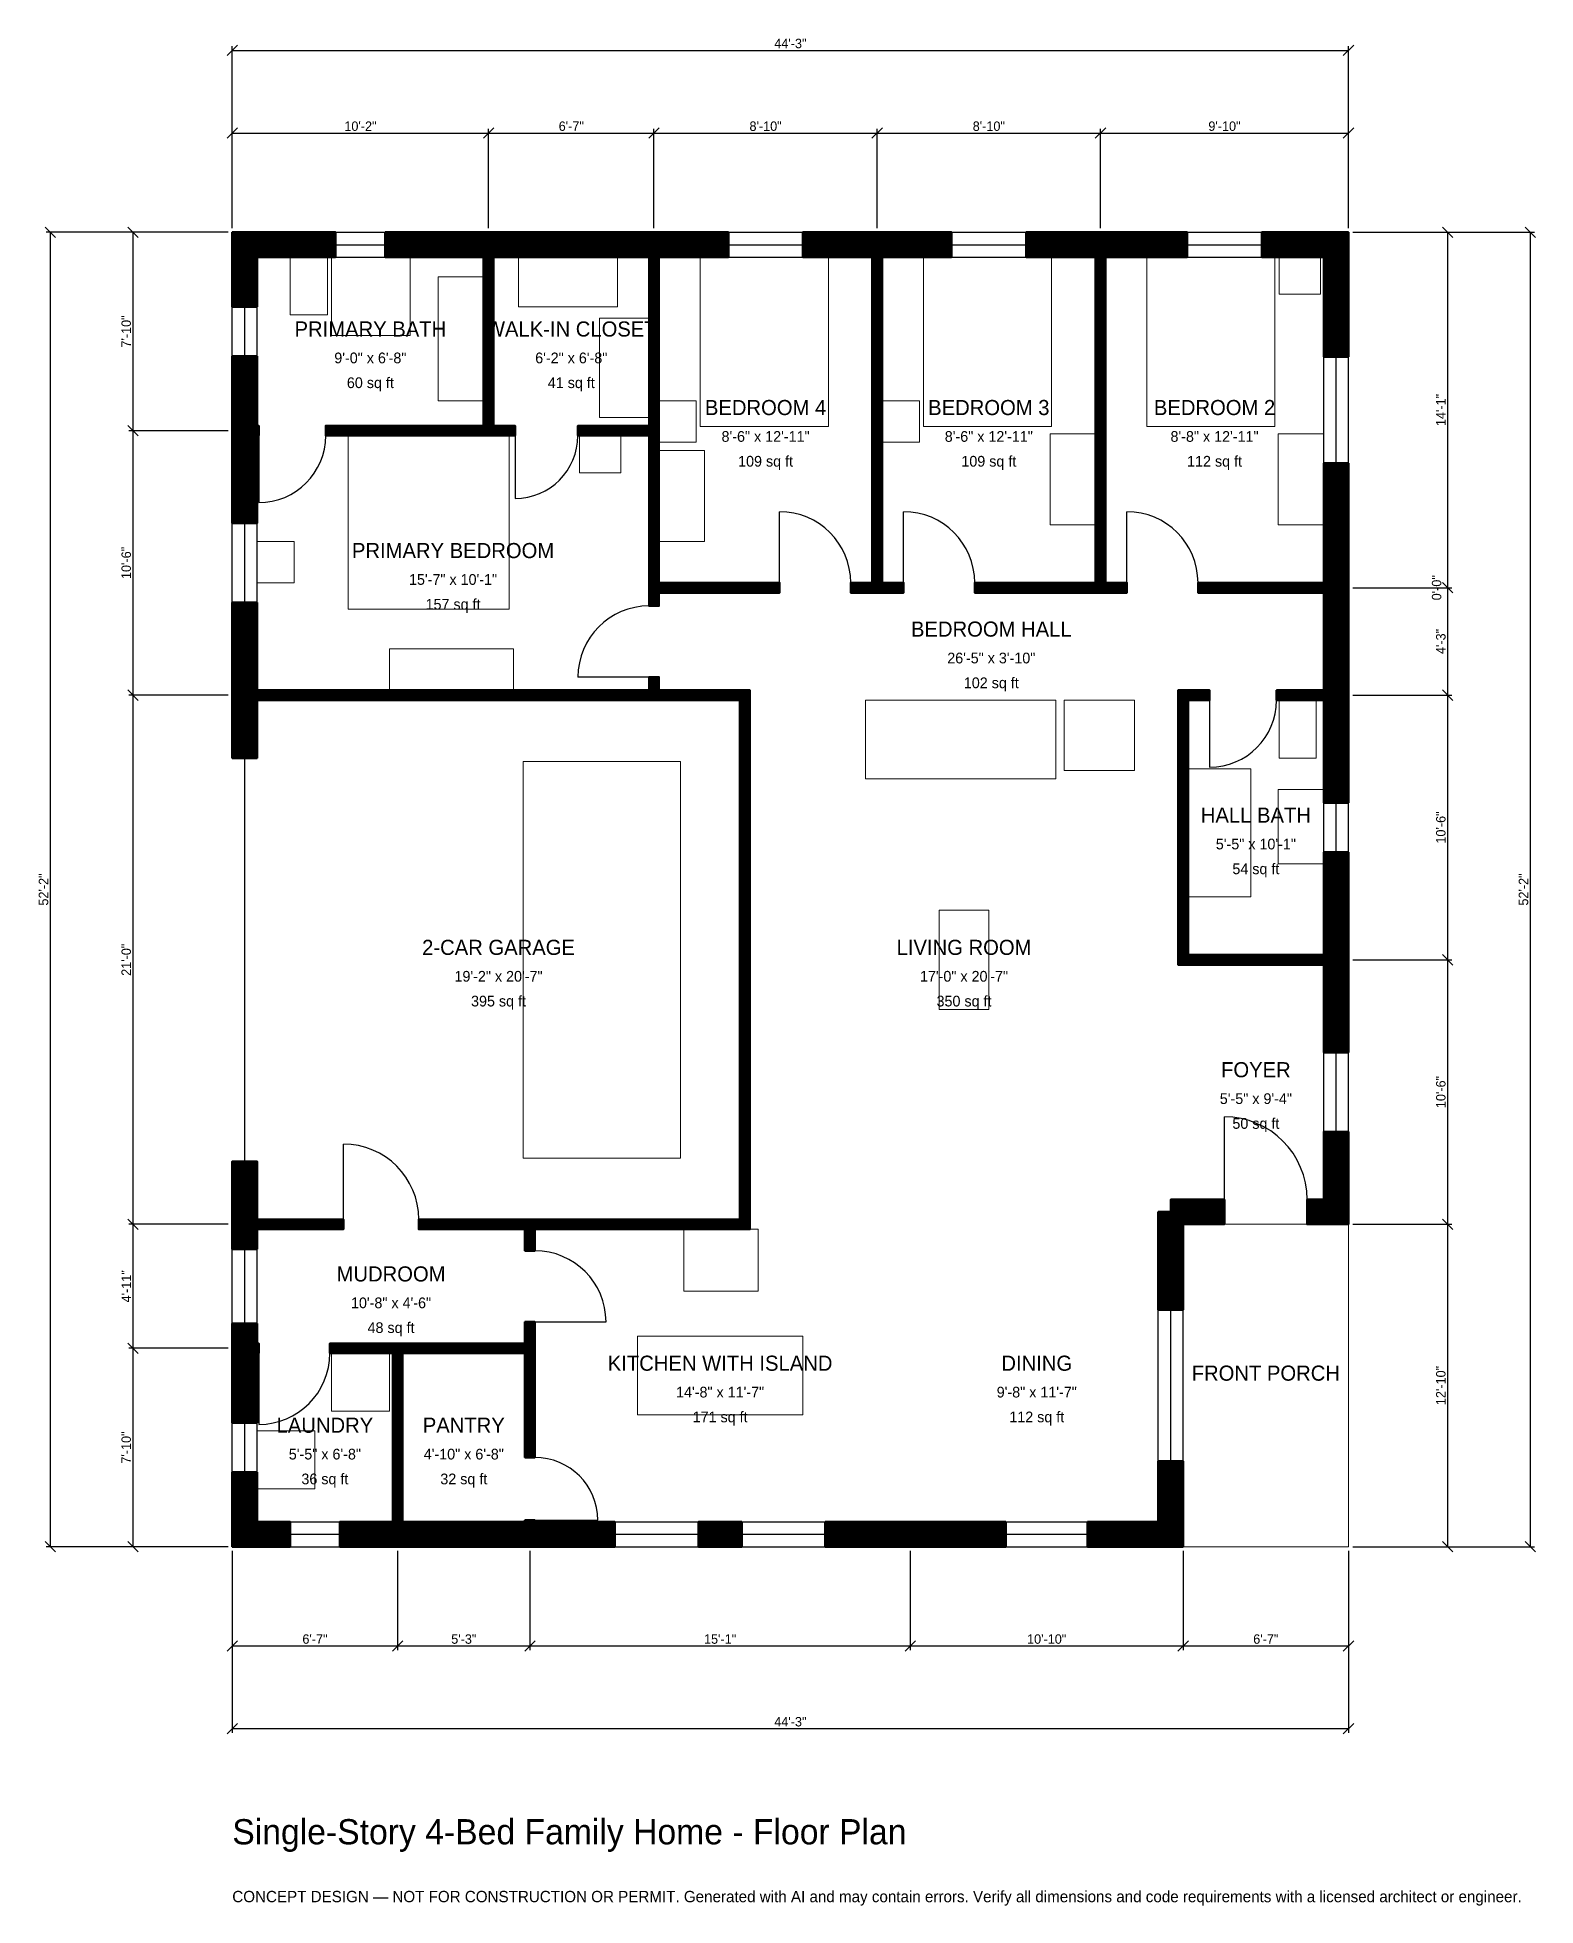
# Model space of a CAD drawing. Header units: inches. Extents: x -93 to 621, y -171 to 719.
import ezdxf
from ezdxf.enums import TextEntityAlignment as Align

# ---------------------------------------------------------------- set-up
doc = ezdxf.new("R2010")
doc.units = ezdxf.units.IN
doc.header["$MEASUREMENT"] = 0
doc.linetypes.add('DASHED', pattern=[0.6, 0.5, -0.1])
for name, color, linetype, lineweight in [('A-ANNO-DIMS', 1, 'Continuous', 13), ('A-ANNO-TEXT', 7, 'Continuous', 18), ('A-AREA-IDEN', 7, 'Continuous', 18), ('A-DOOR', 2, 'Continuous', 25), ('A-FLOR-FIXT', 9, 'Continuous', 13), ('A-FURN', 9, 'Continuous', 13), ('A-GLAZ', 4, 'Continuous', 25), ('A-SITE-PAVE', 8, 'Continuous', 13), ('A-WALL', 7, 'Continuous', 50), ('A-WALL-PATT', 8, 'Continuous', 13)]:
    doc.layers.add(name, color=color, linetype=linetype, lineweight=lineweight)
doc.dimstyles.new('PLAN', dxfattribs={"dimtxt": 4.5, "dimasz": 3, "dimexe": 2, "dimexo": 2, "dimgap": 1, "dimtad": 1, "dimdec": 0, "dimlunit": 4, "dimtsz": 2.5, "dimcen": 2.5, "dimclrd": 1, "dimclre": 1, "dimazin": 3, "dimtfac": 1, "dimtmove": 0, "dimatfit": 3})

msp = doc.modelspace()

# ---------------------------------------------------------------- hatches: boundary and pattern name
at = {"layer": 'A-WALL-PATT'}
h = msp.add_hatch(dxfattribs=at)
h.set_pattern_fill('ANSI31', color=8, scale=0.8)
h.paths.add_polyline_path([(135.8268, 0), (84.6457, 0), (81.1024, 0), (81.1024, 0), (76.378, 0), (76.378, 0), (72.8346, 0), (51.1811, 0), (51.1811, 11.811), (72.8346, 11.811), (76.378, 11.811), (76.378, 92.126), (46.4567, 92.126), (46.4567, 96.8504), (76.378, 96.8504), (81.1024, 96.8504), (139.3701, 96.8504), (139.3701, 107.0866), (144.0945, 107.0866), (144.0945, 96.8504), (144.0945, 92.126), (144.0945, 42.5197), (139.3701, 42.5197), (139.3701, 92.126), (81.1024, 92.126), (81.1024, 11.811), (84.6457, 11.811), (135.8268, 11.811), (139.3701, 11.811), (139.3701, 12.5984), (144.0945, 12.5984), (144.0945, 11.811), (147.6378, 11.811), (182.2178, 11.811), (182.2178, 0), (147.6378, 0), (144.0945, 0), (144.0945, 0), (139.3701, 0), (139.3701, 0), (135.8268, 0)])
h.paths.add_polyline_path([(11.811, 0), (11.811, 0), (0, 0), (0, 0), (0, 0), (0, 11.811), (0, 11.811), (0, 35.4331), (11.811, 35.4331), (11.811, 11.811), (27.5591, 11.811), (27.5591, 0), (11.811, 0)])
h.paths.add_polyline_path([(0, 88.5827), (0, 92.126), (0, 92.126), (0, 96.8504), (0, 96.8504), (0, 100.3937), (0, 106.2992), (11.811, 106.2992), (11.811, 100.3937), (11.811, 96.8504), (12.5984, 96.8504), (12.5984, 92.126), (11.811, 92.126), (11.811, 88.5827), (11.811, 59.0551), (0, 59.0551), (0, 88.5827)])
h.paths.add_polyline_path([(0, 147.6378), (0, 151.1811), (0, 151.1811), (0, 155.9055), (0, 155.9055), (0, 159.4488), (0, 183.4646), (11.811, 183.4646), (11.811, 159.4488), (11.811, 155.9055), (52.9528, 155.9055), (52.9528, 151.1811), (11.811, 151.1811), (11.811, 147.6378), (11.811, 141.7323), (0, 141.7323), (0, 147.6378)])
h.paths.add_polyline_path([(0, 399.6063), (0, 403.1496), (0, 403.1496), (0, 407.874), (0, 407.874), (0, 411.4173), (0, 449.6063), (11.811, 449.6063), (11.811, 411.4173), (11.811, 407.874), (198.4252, 407.874), (198.4252, 414.1732), (203.1496, 414.1732), (203.1496, 407.874), (241.7323, 407.874), (246.4567, 407.874), (246.4567, 403.1496), (246.4567, 155.9055), (246.4567, 151.1811), (241.7323, 151.1811), (144.0945, 151.1811), (144.0945, 140.9449), (139.3701, 140.9449), (139.3701, 151.1811), (88.7795, 151.1811), (88.7795, 155.9055), (139.3701, 155.9055), (144.0945, 155.9055), (241.7323, 155.9055), (241.7323, 403.1496), (203.1496, 403.1496), (198.4252, 403.1496), (11.811, 403.1496), (11.811, 399.6063), (11.811, 375.5906), (0, 375.5906), (0, 399.6063)])
h.paths.add_polyline_path([(0, 525.5906), (0, 529.1339), (0, 529.1339), (0, 533.8583), (0, 533.8583), (0, 537.4016), (0, 566.9291), (11.811, 566.9291), (11.811, 537.4016), (11.811, 533.8583), (12.5984, 533.8583), (12.5984, 529.1339), (11.811, 529.1339), (11.811, 525.5906), (11.811, 487.4016), (0, 487.4016), (0, 525.5906)])
h.paths.add_polyline_path([(0, 614.1732), (0, 614.1732), (0, 625.9843), (0, 625.9843), (0, 625.9843), (0, 625.9843), (11.811, 625.9843), (11.811, 625.9843), (49.2126, 625.9843), (49.2126, 614.1732), (11.811, 614.1732), (11.811, 590.5512), (0, 590.5512), (0, 614.1732)])
h.paths.add_polyline_path([(116.1417, 625.9843), (119.685, 625.9843), (119.685, 625.9843), (124.4094, 625.9843), (124.4094, 625.9843), (127.9528, 625.9843), (198.4252, 625.9843), (198.4252, 625.9843), (203.1496, 625.9843), (203.1496, 625.9843), (206.6929, 625.9843), (206.6929, 625.9843), (236.2205, 625.9843), (236.2205, 614.1732), (203.1496, 614.1732), (203.1496, 533.8583), (203.1496, 529.1339), (203.1496, 459.0551), (260.6299, 459.0551), (260.6299, 454.3307), (203.1496, 454.3307), (203.1496, 454.3307), (203.1496, 448.0315), (198.4252, 448.0315), (198.4252, 454.3307), (198.4252, 454.3307), (198.4252, 459.0551), (198.4252, 529.1339), (164.5669, 529.1339), (164.5669, 533.8583), (198.4252, 533.8583), (198.4252, 614.1732), (194.8819, 614.1732), (194.8819, 614.1732), (127.9528, 614.1732), (124.4094, 614.1732), (124.4094, 533.8583), (134.6457, 533.8583), (134.6457, 529.1339), (124.4094, 529.1339), (119.685, 529.1339), (44.4882, 529.1339), (44.4882, 533.8583), (119.685, 533.8583), (119.685, 614.1732), (116.1417, 614.1732), (72.8346, 614.1732), (72.8346, 625.9843), (116.1417, 625.9843)])
h.paths.add_polyline_path([(301.1811, 625.9843), (304.7244, 625.9843), (304.7244, 625.9843), (309.4488, 625.9843), (309.4488, 625.9843), (312.9921, 625.9843), (342.5197, 625.9843), (342.5197, 614.1732), (312.9921, 614.1732), (309.4488, 614.1732), (309.4488, 459.0551), (319.685, 459.0551), (319.685, 454.3307), (309.4488, 454.3307), (309.4488, 454.3307), (304.7244, 454.3307), (304.7244, 454.3307), (294.4882, 454.3307), (294.4882, 459.0551), (304.7244, 459.0551), (304.7244, 614.1732), (301.1811, 614.1732), (271.6535, 614.1732), (271.6535, 625.9843), (301.1811, 625.9843)])
h.paths.add_polyline_path([(407.4803, 625.9843), (411.0236, 625.9843), (411.0236, 625.9843), (415.748, 625.9843), (415.748, 625.9843), (419.2913, 625.9843), (454.7244, 625.9843), (454.7244, 614.1732), (419.2913, 614.1732), (415.748, 614.1732), (415.748, 459.0551), (425.9843, 459.0551), (425.9843, 454.3307), (415.748, 454.3307), (415.748, 454.3307), (411.0236, 454.3307), (411.0236, 454.3307), (353.5433, 454.3307), (353.5433, 459.0551), (411.0236, 459.0551), (411.0236, 614.1732), (407.4803, 614.1732), (377.9528, 614.1732), (377.9528, 625.9843), (407.4803, 625.9843)])
h.paths.add_polyline_path([(519.685, 625.9843), (519.685, 625.9843), (531.4961, 625.9843), (531.4961, 625.9843), (531.4961, 625.9843), (531.4961, 614.1732), (531.4961, 614.1732), (531.4961, 566.7323), (519.685, 566.7323), (519.685, 614.1732), (490.1575, 614.1732), (490.1575, 625.9843), (519.685, 625.9843)])
h.paths.add_polyline_path([(531.4961, 462.5984), (531.4961, 459.0551), (531.4961, 459.0551), (531.4961, 454.3307), (531.4961, 454.3307), (531.4961, 450.7874), (531.4961, 411.4173), (531.4961, 407.874), (531.4961, 407.874), (531.4961, 403.1496), (531.4961, 403.1496), (531.4961, 399.6063), (531.4961, 354.3307), (519.685, 354.3307), (519.685, 399.6063), (519.685, 403.1496), (497.2441, 403.1496), (497.2441, 407.874), (519.685, 407.874), (519.685, 411.4173), (519.685, 450.7874), (519.685, 454.3307), (459.8425, 454.3307), (459.8425, 459.0551), (519.685, 459.0551), (519.685, 462.5984), (519.685, 515.9449), (531.4961, 515.9449), (531.4961, 462.5984)])
h.paths.add_polyline_path([(531.4961, 285.4331), (531.4961, 281.8898), (531.4961, 281.8898), (531.4961, 277.1654), (531.4961, 277.1654), (531.4961, 273.622), (531.4961, 235.4331), (519.685, 235.4331), (519.685, 273.622), (519.685, 277.1654), (455.1181, 277.1654), (450.3937, 277.1654), (450.3937, 281.8898), (450.3937, 403.1496), (450.3937, 407.874), (455.1181, 407.874), (465.3543, 407.874), (465.3543, 403.1496), (455.1181, 403.1496), (455.1181, 281.8898), (519.685, 281.8898), (519.685, 285.4331), (519.685, 330.7087), (531.4961, 330.7087), (531.4961, 285.4331)])
h.paths.add_polyline_path([(531.4961, 165.3543), (531.4961, 165.3543), (531.4961, 153.5433), (531.4961, 153.5433), (531.4961, 153.5433), (519.685, 153.5433), (519.685, 153.5433), (511.811, 153.5433), (511.811, 165.3543), (519.685, 165.3543), (519.685, 197.6378), (531.4961, 197.6378), (531.4961, 165.3543)])
h.paths.add_polyline_path([(452.7559, 153.5433), (452.7559, 112.7953), (440.9449, 112.7953), (440.9449, 159.4488), (446.8504, 159.4488), (446.8504, 165.3543), (472.4409, 165.3543), (472.4409, 153.5433), (452.7559, 153.5433)])
h.paths.add_polyline_path([(452.7559, 11.811), (452.7559, 11.811), (452.7559, 0), (452.7559, 0), (452.7559, 0), (440.9449, 0), (440.9449, 0), (407.2835, 0), (407.2835, 11.811), (440.9449, 11.811), (440.9449, 40.748), (452.7559, 40.748), (452.7559, 11.811)])
h.paths.add_polyline_path([(328.7402, 0), (316.9291, 0), (282.3491, 0), (282.3491, 11.811), (316.9291, 11.811), (328.7402, 11.811), (368.3071, 11.811), (368.3071, 0), (328.7402, 0)])
h.paths.add_polyline_path([(221.9816, 0), (221.9816, 11.811), (242.5853, 11.811), (242.5853, 0), (221.9816, 0)])

# ---------------------------------------------------------------- linework, layer by layer
at = {"layer": 'A-DOOR'}
for p, q in [((12.5984, 529.1339), (12.5984, 497.2441)), ((134.6457, 529.1339), (134.6457, 499.2126)), ((260.6299, 459.0551), (260.6299, 492.9134)), ((319.685, 459.0551), (319.685, 492.9134)), ((425.9843, 459.0551), (425.9843, 492.9134)), ((198.4252, 414.1732), (164.5669, 414.1732)), ((465.3543, 403.1496), (465.3543, 371.2598)), ((472.4409, 165.3543), (472.4409, 204.7244)), ((52.9528, 155.9055), (52.9528, 191.7323)), ((144.0945, 107.0866), (177.9528, 107.0866)), ((12.5984, 92.126), (12.5984, 58.2677)), ((144.0945, 12.5984), (174.0157, 12.5984))]:
    msp.add_line(p, q, dxfattribs=at)
at = {"layer": 'A-DOOR', "linetype": 'DASHED'}
msp.add_line((5.9055, 183.4646), (5.9055, 375.5906), dxfattribs=at)
at = {"layer": 'A-DOOR'}
for centre, radius, start, end in [((12.5984, 529.1339), 31.8898, 270, 360), ((134.6457, 529.1339), 29.9213, 270, 360), ((260.6299, 459.0551), 33.8583, 0, 90), ((319.685, 459.0551), 33.8583, 0, 90), ((425.9843, 459.0551), 33.8583, 0, 90), ((198.4252, 414.1732), 33.8583, 90, 180), ((465.3543, 403.1496), 31.8898, 270, 360), ((472.4409, 165.3543), 39.3701, 0, 90), ((52.9528, 155.9055), 35.8268, 0, 90), ((144.0945, 107.0866), 33.8583, 0, 90), ((12.5984, 92.126), 33.8583, 270, 360), ((144.0945, 12.5984), 29.9213, 0, 90)]:
    msp.add_arc(centre, radius, start, end, dxfattribs=at)
at = {"layer": 'A-FLOR-FIXT'}
for points in [[(27.5591, 586.6142), (45.2756, 586.6142), (45.2756, 614.1732), (27.5591, 614.1732)], [(47.2441, 576.7717), (84.6457, 576.7717), (84.6457, 614.1732), (47.2441, 614.1732)], [(98.0315, 545.6693), (119.685, 545.6693), (119.685, 604.7244), (98.0315, 604.7244)], [(498.4252, 375.5906), (516.1417, 375.5906), (516.1417, 403.1496), (498.4252, 403.1496)], [(455.1181, 309.4488), (485.0394, 309.4488), (485.0394, 370.4724), (455.1181, 370.4724)], [(498.0315, 325.1969), (519.685, 325.1969), (519.685, 360.6299), (498.0315, 360.6299)], [(192.9134, 62.7953), (271.6535, 62.7953), (271.6535, 100.1969), (192.9134, 100.1969)]]:
    msp.add_lwpolyline(points, close=True, dxfattribs=at)
at = {"layer": 'A-FURN'}
for points in [[(136.2205, 590.5512), (183.4646, 590.5512), (183.4646, 614.1732), (136.2205, 614.1732)], [(222.8346, 533.4646), (283.8583, 533.4646), (283.8583, 614.1732), (222.8346, 614.1732)], [(329.1339, 533.4646), (390.1575, 533.4646), (390.1575, 614.1732), (329.1339, 614.1732)], [(435.4331, 533.4646), (496.4567, 533.4646), (496.4567, 614.1732), (435.4331, 614.1732)], [(498.4252, 596.4567), (518.1102, 596.4567), (518.1102, 614.1732), (498.4252, 614.1732)], [(174.8031, 537.7953), (198.4252, 537.7953), (198.4252, 585.0394), (174.8031, 585.0394)], [(203.1496, 525.9843), (220.8661, 525.9843), (220.8661, 545.6693), (203.1496, 545.6693)], [(309.4488, 525.9843), (327.1654, 525.9843), (327.1654, 545.6693), (309.4488, 545.6693)], [(55.1181, 446.4567), (131.8898, 446.4567), (131.8898, 529.1339), (55.1181, 529.1339)], [(165.3543, 511.4173), (185.0394, 511.4173), (185.0394, 529.1339), (165.3543, 529.1339)], [(389.3701, 486.6142), (411.0236, 486.6142), (411.0236, 529.9213), (389.3701, 529.9213)], [(498.0315, 486.6142), (519.685, 486.6142), (519.685, 529.9213), (498.0315, 529.9213)], [(203.1496, 478.7402), (224.8031, 478.7402), (224.8031, 522.0472), (203.1496, 522.0472)], [(11.811, 459.0551), (29.5276, 459.0551), (29.5276, 478.7402), (11.811, 478.7402)], [(74.8031, 407.874), (133.8583, 407.874), (133.8583, 427.5591), (74.8031, 427.5591)], [(301.5748, 365.748), (392.126, 365.748), (392.126, 403.1496), (301.5748, 403.1496)], [(396.063, 369.685), (429.5276, 369.685), (429.5276, 403.1496), (396.063, 403.1496)], [(138.5827, 185.0394), (213.3858, 185.0394), (213.3858, 374.0157), (138.5827, 374.0157)], [(336.6142, 255.9055), (360.2362, 255.9055), (360.2362, 303.1496), (336.6142, 303.1496)], [(214.9606, 121.6535), (250.3937, 121.6535), (250.3937, 151.1811), (214.9606, 151.1811)], [(47.2441, 64.5669), (74.8031, 64.5669), (74.8031, 92.126), (47.2441, 92.126)], [(11.811, 27.5591), (39.3701, 27.5591), (39.3701, 55.1181), (11.811, 55.1181)]]:
    msp.add_lwpolyline(points, close=True, dxfattribs=at)
at = {"layer": 'A-GLAZ'}
for p, q in [((49.2126, 625.9843), (72.8346, 625.9843)), ((236.2205, 625.9843), (271.6535, 625.9843)), ((342.5197, 625.9843), (377.9528, 625.9843)), ((454.7244, 625.9843), (490.1575, 625.9843)), ((49.2126, 620.0787), (72.8346, 620.0787)), ((49.2126, 614.1732), (72.8346, 614.1732)), ((236.2205, 620.0787), (271.6535, 620.0787)), ((236.2205, 614.1732), (271.6535, 614.1732)), ((342.5197, 620.0787), (377.9528, 620.0787)), ((342.5197, 614.1732), (377.9528, 614.1732)), ((454.7244, 620.0787), (490.1575, 620.0787)), ((454.7244, 614.1732), (490.1575, 614.1732)), ((0, 566.9291), (0, 590.5512)), ((5.9055, 566.9291), (5.9055, 590.5512)), ((11.811, 566.9291), (11.811, 590.5512)), ((519.685, 515.9449), (519.685, 566.7323)), ((525.5906, 515.9449), (525.5906, 566.7323)), ((531.4961, 515.9449), (531.4961, 566.7323)), ((0, 449.6063), (0, 487.4016)), ((5.9055, 449.6063), (5.9055, 487.4016)), ((11.811, 449.6063), (11.811, 487.4016)), ((519.685, 330.7087), (519.685, 354.3307)), ((525.5906, 330.7087), (525.5906, 354.3307)), ((531.4961, 330.7087), (531.4961, 354.3307)), ((519.685, 197.6378), (519.685, 235.4331)), ((525.5906, 197.6378), (525.5906, 235.4331)), ((531.4961, 197.6378), (531.4961, 235.4331)), ((0, 106.2992), (0, 141.7323)), ((5.9055, 106.2992), (5.9055, 141.7323)), ((11.811, 106.2992), (11.811, 141.7323)), ((440.9449, 40.748), (440.9449, 112.7953)), ((446.8504, 40.748), (446.8504, 112.7953)), ((452.7559, 40.748), (452.7559, 112.7953)), ((0, 35.4331), (0, 59.0551)), ((5.9055, 35.4331), (5.9055, 59.0551)), ((11.811, 35.4331), (11.811, 59.0551)), ((27.5591, 11.811), (51.1811, 11.811)), ((182.2178, 11.811), (221.9816, 11.811)), ((242.5853, 11.811), (282.3491, 11.811)), ((368.3071, 11.811), (407.2835, 11.811)), ((27.5591, 5.9055), (51.1811, 5.9055)), ((27.5591, 0), (51.1811, 0)), ((182.2178, 5.9055), (221.9816, 5.9055)), ((182.2178, 0), (221.9816, 0)), ((242.5853, 5.9055), (282.3491, 5.9055)), ((242.5853, 0), (282.3491, 0)), ((368.3071, 5.9055), (407.2835, 5.9055)), ((368.3071, 0), (407.2835, 0))]:
    msp.add_line(p, q, dxfattribs=at)
at = {"layer": 'A-SITE-PAVE', "linetype": 'DASHED'}
msp.add_lwpolyline([(452.7559, 0), (531.4961, 0), (531.4961, 153.5433), (452.7559, 153.5433)], close=True, dxfattribs=at)
at = {"layer": 'A-WALL'}
for points in [[(0, 614.1732), (0, 614.1732), (0, 625.9843), (0, 625.9843), (0, 625.9843), (0, 625.9843), (11.811, 625.9843), (11.811, 625.9843), (49.2126, 625.9843), (49.2126, 614.1732), (11.811, 614.1732), (11.811, 590.5512), (0, 590.5512), (0, 614.1732)], [(116.1417, 625.9843), (119.685, 625.9843), (119.685, 625.9843), (124.4094, 625.9843), (124.4094, 625.9843), (127.9528, 625.9843), (198.4252, 625.9843), (198.4252, 625.9843), (203.1496, 625.9843), (203.1496, 625.9843), (206.6929, 625.9843), (206.6929, 625.9843), (236.2205, 625.9843), (236.2205, 614.1732), (203.1496, 614.1732), (203.1496, 533.8583), (203.1496, 529.1339), (203.1496, 459.0551), (260.6299, 459.0551), (260.6299, 454.3307), (203.1496, 454.3307), (203.1496, 454.3307), (203.1496, 448.0315), (198.4252, 448.0315), (198.4252, 454.3307), (198.4252, 454.3307), (198.4252, 459.0551), (198.4252, 529.1339), (164.5669, 529.1339), (164.5669, 533.8583), (198.4252, 533.8583), (198.4252, 614.1732), (194.8819, 614.1732), (194.8819, 614.1732), (127.9528, 614.1732), (124.4094, 614.1732), (124.4094, 533.8583), (134.6457, 533.8583), (134.6457, 529.1339), (124.4094, 529.1339), (119.685, 529.1339), (44.4882, 529.1339), (44.4882, 533.8583), (119.685, 533.8583), (119.685, 614.1732), (116.1417, 614.1732), (72.8346, 614.1732), (72.8346, 625.9843), (116.1417, 625.9843)], [(301.1811, 625.9843), (304.7244, 625.9843), (304.7244, 625.9843), (309.4488, 625.9843), (309.4488, 625.9843), (312.9921, 625.9843), (342.5197, 625.9843), (342.5197, 614.1732), (312.9921, 614.1732), (309.4488, 614.1732), (309.4488, 459.0551), (319.685, 459.0551), (319.685, 454.3307), (309.4488, 454.3307), (309.4488, 454.3307), (304.7244, 454.3307), (304.7244, 454.3307), (294.4882, 454.3307), (294.4882, 459.0551), (304.7244, 459.0551), (304.7244, 614.1732), (301.1811, 614.1732), (271.6535, 614.1732), (271.6535, 625.9843), (301.1811, 625.9843)], [(407.4803, 625.9843), (411.0236, 625.9843), (411.0236, 625.9843), (415.748, 625.9843), (415.748, 625.9843), (419.2913, 625.9843), (454.7244, 625.9843), (454.7244, 614.1732), (419.2913, 614.1732), (415.748, 614.1732), (415.748, 459.0551), (425.9843, 459.0551), (425.9843, 454.3307), (415.748, 454.3307), (415.748, 454.3307), (411.0236, 454.3307), (411.0236, 454.3307), (353.5433, 454.3307), (353.5433, 459.0551), (411.0236, 459.0551), (411.0236, 614.1732), (407.4803, 614.1732), (377.9528, 614.1732), (377.9528, 625.9843), (407.4803, 625.9843)], [(519.685, 625.9843), (519.685, 625.9843), (531.4961, 625.9843), (531.4961, 625.9843), (531.4961, 625.9843), (531.4961, 614.1732), (531.4961, 614.1732), (531.4961, 566.7323), (519.685, 566.7323), (519.685, 614.1732), (490.1575, 614.1732), (490.1575, 625.9843), (519.685, 625.9843)], [(0, 525.5906), (0, 529.1339), (0, 529.1339), (0, 533.8583), (0, 533.8583), (0, 537.4016), (0, 566.9291), (11.811, 566.9291), (11.811, 537.4016), (11.811, 533.8583), (12.5984, 533.8583), (12.5984, 529.1339), (11.811, 529.1339), (11.811, 525.5906), (11.811, 487.4016), (0, 487.4016), (0, 525.5906)], [(531.4961, 462.5984), (531.4961, 459.0551), (531.4961, 459.0551), (531.4961, 454.3307), (531.4961, 454.3307), (531.4961, 450.7874), (531.4961, 411.4173), (531.4961, 407.874), (531.4961, 407.874), (531.4961, 403.1496), (531.4961, 403.1496), (531.4961, 399.6063), (531.4961, 354.3307), (519.685, 354.3307), (519.685, 399.6063), (519.685, 403.1496), (497.2441, 403.1496), (497.2441, 407.874), (519.685, 407.874), (519.685, 411.4173), (519.685, 450.7874), (519.685, 454.3307), (459.8425, 454.3307), (459.8425, 459.0551), (519.685, 459.0551), (519.685, 462.5984), (519.685, 515.9449), (531.4961, 515.9449), (531.4961, 462.5984)], [(0, 399.6063), (0, 403.1496), (0, 403.1496), (0, 407.874), (0, 407.874), (0, 411.4173), (0, 449.6063), (11.811, 449.6063), (11.811, 411.4173), (11.811, 407.874), (198.4252, 407.874), (198.4252, 414.1732), (203.1496, 414.1732), (203.1496, 407.874), (241.7323, 407.874), (246.4567, 407.874), (246.4567, 403.1496), (246.4567, 155.9055), (246.4567, 151.1811), (241.7323, 151.1811), (144.0945, 151.1811), (144.0945, 140.9449), (139.3701, 140.9449), (139.3701, 151.1811), (88.7795, 151.1811), (88.7795, 155.9055), (139.3701, 155.9055), (144.0945, 155.9055), (241.7323, 155.9055), (241.7323, 403.1496), (203.1496, 403.1496), (198.4252, 403.1496), (11.811, 403.1496), (11.811, 399.6063), (11.811, 375.5906), (0, 375.5906), (0, 399.6063)], [(531.4961, 285.4331), (531.4961, 281.8898), (531.4961, 281.8898), (531.4961, 277.1654), (531.4961, 277.1654), (531.4961, 273.622), (531.4961, 235.4331), (519.685, 235.4331), (519.685, 273.622), (519.685, 277.1654), (455.1181, 277.1654), (450.3937, 277.1654), (450.3937, 281.8898), (450.3937, 403.1496), (450.3937, 407.874), (455.1181, 407.874), (465.3543, 407.874), (465.3543, 403.1496), (455.1181, 403.1496), (455.1181, 281.8898), (519.685, 281.8898), (519.685, 285.4331), (519.685, 330.7087), (531.4961, 330.7087), (531.4961, 285.4331)], [(531.4961, 165.3543), (531.4961, 165.3543), (531.4961, 153.5433), (531.4961, 153.5433), (531.4961, 153.5433), (519.685, 153.5433), (519.685, 153.5433), (511.811, 153.5433), (511.811, 165.3543), (519.685, 165.3543), (519.685, 197.6378), (531.4961, 197.6378), (531.4961, 165.3543)], [(0, 147.6378), (0, 151.1811), (0, 151.1811), (0, 155.9055), (0, 155.9055), (0, 159.4488), (0, 183.4646), (11.811, 183.4646), (11.811, 159.4488), (11.811, 155.9055), (52.9528, 155.9055), (52.9528, 151.1811), (11.811, 151.1811), (11.811, 147.6378), (11.811, 141.7323), (0, 141.7323), (0, 147.6378)], [(452.7559, 153.5433), (452.7559, 112.7953), (440.9449, 112.7953), (440.9449, 159.4488), (446.8504, 159.4488), (446.8504, 165.3543), (472.4409, 165.3543), (472.4409, 153.5433), (452.7559, 153.5433)], [(135.8268, 0), (84.6457, 0), (81.1024, 0), (81.1024, 0), (76.378, 0), (76.378, 0), (72.8346, 0), (51.1811, 0), (51.1811, 11.811), (72.8346, 11.811), (76.378, 11.811), (76.378, 92.126), (46.4567, 92.126), (46.4567, 96.8504), (76.378, 96.8504), (81.1024, 96.8504), (139.3701, 96.8504), (139.3701, 107.0866), (144.0945, 107.0866), (144.0945, 96.8504), (144.0945, 92.126), (144.0945, 42.5197), (139.3701, 42.5197), (139.3701, 92.126), (81.1024, 92.126), (81.1024, 11.811), (84.6457, 11.811), (135.8268, 11.811), (139.3701, 11.811), (139.3701, 12.5984), (144.0945, 12.5984), (144.0945, 11.811), (147.6378, 11.811), (182.2178, 11.811), (182.2178, 0), (147.6378, 0), (144.0945, 0), (144.0945, 0), (139.3701, 0), (139.3701, 0), (135.8268, 0)], [(0, 88.5827), (0, 92.126), (0, 92.126), (0, 96.8504), (0, 96.8504), (0, 100.3937), (0, 106.2992), (11.811, 106.2992), (11.811, 100.3937), (11.811, 96.8504), (12.5984, 96.8504), (12.5984, 92.126), (11.811, 92.126), (11.811, 88.5827), (11.811, 59.0551), (0, 59.0551), (0, 88.5827)], [(452.7559, 11.811), (452.7559, 11.811), (452.7559, 0), (452.7559, 0), (452.7559, 0), (440.9449, 0), (440.9449, 0), (407.2835, 0), (407.2835, 11.811), (440.9449, 11.811), (440.9449, 40.748), (452.7559, 40.748), (452.7559, 11.811)], [(11.811, 0), (11.811, 0), (0, 0), (0, 0), (0, 0), (0, 11.811), (0, 11.811), (0, 35.4331), (11.811, 35.4331), (11.811, 11.811), (27.5591, 11.811), (27.5591, 0), (11.811, 0)], [(221.9816, 0), (221.9816, 11.811), (242.5853, 11.811), (242.5853, 0), (221.9816, 0)], [(328.7402, 0), (316.9291, 0), (282.3491, 0), (282.3491, 11.811), (316.9291, 11.811), (328.7402, 11.811), (368.3071, 11.811), (368.3071, 0), (328.7402, 0)]]:
    msp.add_lwpolyline(points, close=True, dxfattribs=at)

# ---------------------------------------------------------------- texts
at = {"layer": 'A-ANNO-TEXT'}
for s, height, p in [('Single-Story 4-Bed Family Home - Floor Plan', 12, (0, -141.7323)), ('CONCEPT DESIGN — NOT FOR CONSTRUCTION OR PERMIT. Generated with AI and may contain errors. Verify all dimensions and code requirements with a licensed architect or engineer.', 5.4, (0, -169.2913))]:
    msp.add_text(s, height=height, dxfattribs=at).set_placement(p)
at = {"layer": 'A-AREA-IDEN'}
for s, height, p in [('PRIMARY BATH', 7.2, (65.748, 579.9213)), ('WALK-IN CLOSET', 7.2, (161.4173, 579.9213)), ('9\'-0" x 6\'-8"', 5.1, (65.748, 566.1417)), ('6\'-2" x 6\'-8"', 5.1, (161.4173, 566.1417)), ('60 sq ft', 5.1, (65.748, 554.3307)), ('41 sq ft', 5.1, (161.4173, 554.3307)), ('BEDROOM 4', 7.2, (253.937, 542.5197)), ('BEDROOM 3', 7.2, (360.2362, 542.5197)), ('BEDROOM 2', 7.2, (467.7165, 542.5197)), ('8\'-6" x 12\'-11"', 5.1, (253.937, 528.7402)), ('8\'-6" x 12\'-11"', 5.1, (360.2362, 528.7402)), ('8\'-8" x 12\'-11"', 5.1, (467.7165, 528.7402)), ('109 sq ft', 5.1, (253.937, 516.9291)), ('109 sq ft', 5.1, (360.2362, 516.9291)), ('112 sq ft', 5.1, (467.7165, 516.9291)), ('PRIMARY BEDROOM', 7.2, (105.1181, 474.4094)), ('15\'-7" x 10\'-1"', 5.1, (105.1181, 460.6299)), ('157 sq ft', 5.1, (105.1181, 448.8189)), ('BEDROOM HALL', 7.2, (361.4173, 437.0079)), ('26\'-5" x 3\'-10"', 5.1, (361.4173, 423.2283)), ('102 sq ft', 5.1, (361.4173, 411.4173)), ('HALL BATH', 7.2, (487.4016, 348.4252)), ('5\'-5" x 10\'-1"', 5.1, (487.4016, 334.6457)), ('54 sq ft', 5.1, (487.4016, 322.8346)), ('2-CAR GARAGE', 7.2, (126.7717, 285.4331)), ('LIVING ROOM', 7.2, (348.4252, 285.4331)), ('19\'-2" x 20\'-7"', 5.1, (126.7717, 271.6535)), ('17\'-0" x 20\'-7"', 5.1, (348.4252, 271.6535)), ('395 sq ft', 5.1, (126.7717, 259.8425)), ('350 sq ft', 5.1, (348.4252, 259.8425)), ('FOYER', 7.2, (487.4016, 227.1654)), ('5\'-5" x 9\'-4"', 5.1, (487.4016, 213.3858)), ('50 sq ft', 5.1, (487.4016, 201.5748)), ('MUDROOM', 7.2, (75.5906, 129.9213)), ('10\'-8" x 4\'-6"', 5.1, (75.5906, 116.1417)), ('48 sq ft', 5.1, (75.5906, 104.3307)), ('KITCHEN WITH ISLAND', 7.2, (232.2835, 87.4016)), ('DINING', 7.2, (383.0709, 87.4016)), ('FRONT PORCH', 7.2, (492.126, 82.6772)), ('14\'-8" x 11\'-7"', 5.1, (232.2835, 73.622)), ('9\'-8" x 11\'-7"', 5.1, (383.0709, 73.622)), ('171 sq ft', 5.1, (232.2835, 61.811)), ('112 sq ft', 5.1, (383.0709, 61.811)), ('LAUNDRY', 7.2, (44.0945, 57.874)), ('PANTRY', 7.2, (110.2362, 57.874)), ('5\'-5" x 6\'-8"', 5.1, (44.0945, 44.0945)), ('4\'-10" x 6\'-8"', 5.1, (110.2362, 44.0945)), ('36 sq ft', 5.1, (44.0945, 32.2835)), ('32 sq ft', 5.1, (110.2362, 32.2835))]:
    msp.add_text(s, height=height, dxfattribs=at).set_placement(p, align=Align.MIDDLE_CENTER)

# ---------------------------------------------------------------- dimensions: what is measured, and where the dimension line sits
at = {"layer": 'A-ANNO-DIMS'}
for base, p1, p2, text in [((0, 712.5984), (0, 625.9843), (531.4961, 625.9843), '44\'-3"'), ((0, 673.2283), (0, 625.9843), (122.0472, 625.9843), '10\'-2"'), ((122.0472, 673.2283), (122.0472, 625.9843), (200.7874, 625.9843), '6\'-7"'), ((200.7874, 673.2283), (200.7874, 625.9843), (307.0866, 625.9843), '8\'-10"'), ((307.0866, 673.2283), (307.0866, 625.9843), (413.3858, 625.9843), '8\'-10"'), ((413.3858, 673.2283), (413.3858, 625.9843), (531.4961, 625.9843), '9\'-10"'), ((0, -47.2441), (0, 0), (78.7402, 0), '6\'-7"'), ((0, -86.6142), (0, 0), (531.4961, 0), '44\'-3"'), ((78.7402, -47.2441), (78.7402, 0), (141.7323, 0), '5\'-3"'), ((141.7323, -47.2441), (141.7323, 0), (322.8346, 0), '15\'-1"'), ((322.8346, -47.2441), (322.8346, 0), (452.7559, 0), '10\'-10"'), ((452.7559, -47.2441), (452.7559, 0), (531.4961, 0), '6\'-7"')]:
    msp.add_linear_dim(base=base, p1=p1, p2=p2, text=text, dimstyle='PLAN', dxfattribs=at).render()
for base, p1, p2, text in [((-86.6142, 0), (0, 0), (0, 625.9843), '52\'-2"'), ((-47.2441, 531.4961), (0, 531.4961), (0, 625.9843), '7\'-10"'), ((578.7402, 456.6929), (531.4961, 456.6929), (531.4961, 625.9843), '14\'-1"'), ((618.1102, 0), (531.4961, 0), (531.4961, 625.9843), '52\'-2"'), ((-47.2441, 405.5118), (0, 405.5118), (0, 531.4961), '10\'-6"'), ((578.7402, 456.6929), (531.4961, 456.6929), (531.4961, 456.6929), '0\'-0"'), ((578.7402, 405.5118), (531.4961, 405.5118), (531.4961, 456.6929), '4\'-3"'), ((-47.2441, 153.5433), (0, 153.5433), (0, 405.5118), '21\'-0"'), ((578.7402, 279.5276), (531.4961, 279.5276), (531.4961, 405.5118), '10\'-6"'), ((578.7402, 153.5433), (531.4961, 153.5433), (531.4961, 279.5276), '10\'-6"'), ((-47.2441, 94.4882), (0, 94.4882), (0, 153.5433), '4\'-11"'), ((578.7402, 0), (531.4961, 0), (531.4961, 153.5433), '12\'-10"'), ((-47.2441, 0), (0, 0), (0, 94.4882), '7\'-10"')]:
    msp.add_linear_dim(base=base, p1=p1, p2=p2, angle=90, text=text, dimstyle='PLAN', dxfattribs=at).render()

doc.saveas('drawing.dxf')
